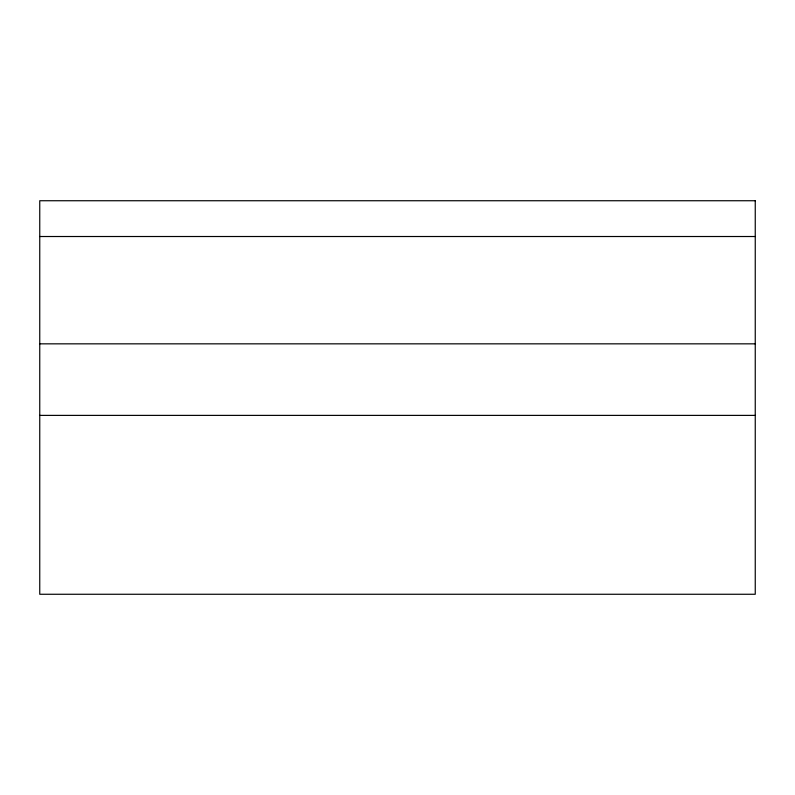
<?xml version="1.0" encoding="UTF-8"?>
<svg xmlns="http://www.w3.org/2000/svg" width="795" height="795" viewBox="0 0 795 795"><rect width="100%" height="100%" fill="white"/><g stroke="black" fill="none" stroke-linecap="round" stroke-linejoin="round"><path stroke-width="1.19" d="M39.75 236.513L755.25 236.513M39.75 343.838L755.25 343.838M39.75 415.387L755.25 415.387M755.25 200.738L39.75 200.738L39.75 594.263L755.25 594.263L755.25 200.738"/></g></svg>
